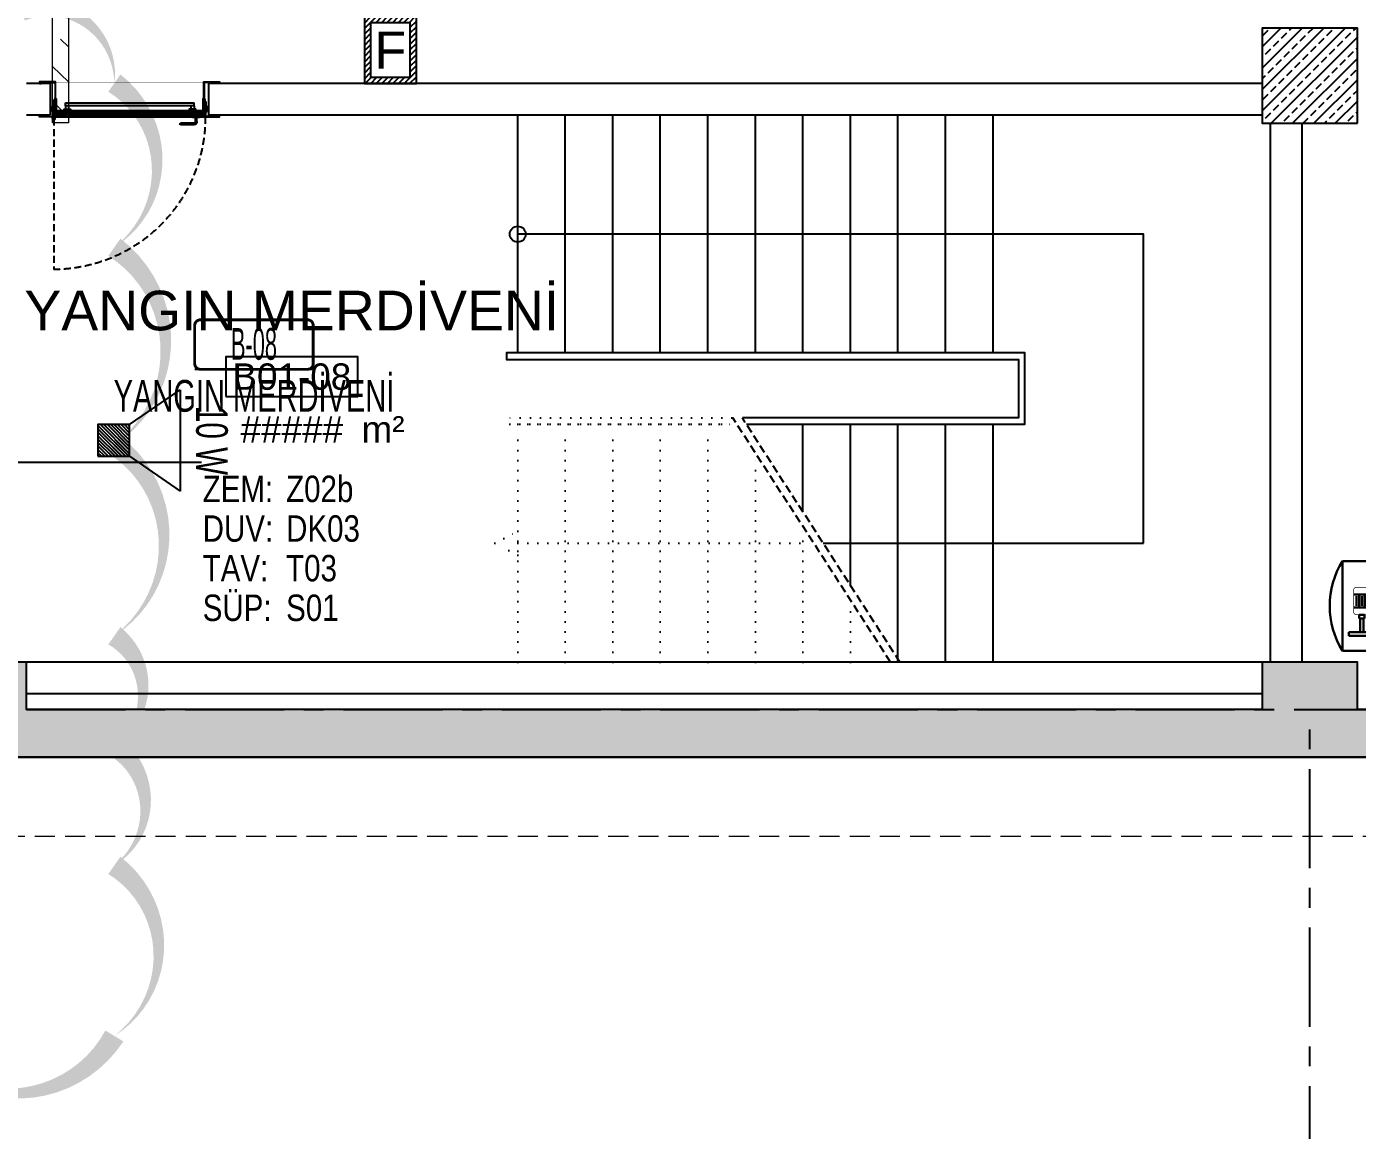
# Model space of a CAD drawing. Header units: millimetres. Extents: x -379292 to 1221486, y 92049 to 447512.
# Drawn here: x -166355 to -157955, y 98165 to 105128 of the extents above; entities that cross this region are included whole.
import ezdxf
from ezdxf.enums import TextEntityAlignment as Align
from ezdxf.lldxf.tags import DXFTag

# ---------------------------------------------------------------- set-up
doc = ezdxf.new("R2010")
doc.units = ezdxf.units.MM
for name, pattern in [('( Hidden )', [0.375, 0.25, -0.125]), ('CENTER', [2, 1.25, -0.25, 0.25, -0.25]), ('DOT', [6.35, 0, -6.35]), ('HIDDEN', [9.525, 6.35, -3.175])]:
    doc.linetypes.add(name, pattern=pattern)
for name, color, linetype, lineweight in [('-M-FIRE EQUIPMENT', 7, 'Continuous', 30), ('06_FORMWORK HIDDEN', 252, 'HIDDEN2', 0), ('08_DEDECTOR', 3, 'Continuous', 9), ('E_CT_AYDINLATMA', 3, 'Continuous', 9)]:
    doc.layers.add(name, color=color, linetype=linetype, lineweight=lineweight)
for name, color, linetype in [('-M-MAHAL-DEBILER', 7, 'Continuous'), ('-M-MAHAL-ETIKET-NOT', 7, 'Continuous'), ('-M-MAHAL-ETIKET-NOTM', 7, 'Continuous'), ('-M-MAHAL-ETK-', 7, 'Continuous'), ('-M-MAHAL-HAVA-DEGISIM', 7, 'Continuous'), ('-M-MAHAL-NO', 7, 'Continuous'), ('-M-MAHAL-NOM', 7, 'Continuous'), ('010-05', 1, 'Continuous'), ('05_AXIS', 211, 'CENTER'), ('05_DOOR', 2, 'Continuous'), ('05_EQUIPMENT', 1, 'Continuous'), ('05_HANDRAIL', 153, 'Continuous'), ('05_HATCH 1', 101, 'Continuous'), ('05_HATCH CONCRETE', 141, 'Continuous'), ('05_HATCH SOLID-1', 252, 'Continuous'), ('05_HATCH SOLID-2', 253, 'Continuous'), ('05_MATERIAL TEXT', 112, 'Continuous'), ('05_ROOM M2', 161, 'Continuous'), ('05_ROOM NAME', 153, 'Continuous'), ('05_ROOM NUMBER', 152, 'Continuous'), ('05_STAIRS', 52, 'Continuous'), ('05_STAIRS ARROW', 2, 'Continuous'), ('05_STEEL HIDDEN', 61, 'HIDDEN'), ('05_WALL', 3, 'Continuous'), ('08_FIRE ALARM BUTTON', 4, 'Continuous'), ('08_LOUD SYSTEM', 4, 'Continuous'), ('E-DIM', 7, 'Continuous')]:
    doc.layers.add(name, color=color, linetype=linetype)
doc.styles.add('-M-ISSO-TEXT-TTF', font='ARIALN.TTF')
doc.styles.add('-M-MHLETK-NOT', font='romans.shx', dxfattribs={"width": 0.7})
doc.styles.add('-M-MHLETK-TEXT', font='ARIALN.TTF', dxfattribs={"width": 0.7})
doc.styles.add('DIM', font='arial.ttf')
doc.styles.get("Standard").update_dxf_attribs({"font": 'segoeuil.ttf'})
doc.styles.add('TR', font='tsimpali.shx', dxfattribs={"width": 0.7})
doc.styles.add('YAZI-2', font='arial.ttf', dxfattribs={"height": 2})
doc.styles.add('YAZI-2.5', font='arial.ttf', dxfattribs={"height": 2.5})
doc.styles.add('YAZI-3', font='arial.ttf', dxfattribs={"height": 3})
tags = doc.linetypes.add('HIDDEN2', pattern=[0.1875, 0.125, -0.0625]).pattern_tags.tags
tags[6:7] = [DXFTag(74, 4), DXFTag(75, 0), DXFTag(340, '0'), DXFTag(46, 0.0), DXFTag(50, 0.0), DXFTag(44, 0.0), DXFTag(45, 0.0)]
tags[4:5] = [DXFTag(74, 4), DXFTag(75, 0), DXFTag(340, '0'), DXFTag(46, 0.0), DXFTag(50, 0.0), DXFTag(44, 0.0), DXFTag(45, 0.0)]
pattern_1 = [(270, (-695728.2336, -3493868.9414), (1.3748153225, -2.38125), [1.5875, -3.175]), (30, (-695728.2336, -3493868.9414), (1.3748153315, 2.3812499948), [1.5875, -3.175]), (330, (-695728.2336, -3493868.9414), (2.749630654, -5.2e-09), [-3.175, 1.5875])]
pattern_2 = [(225, (905000, -3e-07), (67.351921, -67.351921), []), (225, (904932.65, -3e-07), (67.351921, -67.351921), [47.625, -23.8125])]

# ---------------------------------------------------------------- blocks, each defined once
blk = doc.blocks.new('202_Aks')
at = {"layer": '05_AXIS', "ltscale": 500}
for p, q in [((-5000, -177300), (142900, -177300)), ((83100, -182300), (83100, -177300))]:
    blk.add_line(p, q, dxfattribs=at)
blk = doc.blocks.new('başlık')
at = {"layer": '05_MATERIAL TEXT', "style": 'DIM', "width": 0.8}
for s, p in [('ZEM:', (0, 50)), ('DUV:', (0, -100)), ('TAV:', (0, -250)), ('SÜP:', (0, -400))]:
    blk.add_text(s, height=100, dxfattribs=at).set_placement(p, align=Align.MIDDLE_LEFT)
blk = doc.blocks.new('MAHAL')
at = {"layer": '05_ROOM NUMBER'}
blk.add_lwpolyline([(-5.46, -10.75), (4.54, -10.75), (4.54, -7.75), (-5.46, -7.75)], close=True, dxfattribs=at)
at = {"layer": '05_HATCH SOLID-1', "xscale": 0.02, "yscale": 0.02, "zscale": 0.02}
blk.add_blockref('başlık', (-7.21, -18.75), dxfattribs=at)
at = {"layer": '05_MATERIAL TEXT', "style": 'DIM', "width": 0.8}
for tag, p in [('ZEMİN', (-0.89, -17.75)), ('DUVAR', (-0.89, -20.75)), ('TAVAN', (-0.89, -23.75)), ('SÜPÜRGELİK', (-0.89, -26.75))]:
    blk.add_attdef(tag, text='', height=2, dxfattribs=at).set_placement(p, align=Align.MIDDLE_LEFT)
at = {"layer": '05_ROOM M2', "insert": (6.45, -13.24), "char_height": 2, "attachment_point": 5, "style": 'YAZI-2'}
blk.add_mtext_dynamic_manual_height_columns('m²', width=6.9387, gutter_width=625, heights=[0], dxfattribs=at)
at = {"layer": '05_ROOM M2', "style": 'YAZI-2'}
blk.add_attdef('MAHALM2', text='', height=2, dxfattribs=at).set_placement((-0.46, -13.25), align=Align.MIDDLE_CENTER)
at = {"layer": '05_ROOM NAME', "style": 'YAZI-3'}
for tag, p in [('INGMAHALADI', (-0.46, 0.75)), ('TURMAHALADI', (-0.46, -4.25))]:
    blk.add_attdef(tag, text='', height=3, dxfattribs=at).set_placement(p, align=Align.MIDDLE_CENTER)
at = {"layer": '05_ROOM NUMBER', "style": 'YAZI-2'}
blk.add_attdef('MAHALNO', text='', height=2, dxfattribs=at).set_placement((-0.46, -9.25), align=Align.MIDDLE_CENTER)
blk = doc.blocks.new('A$C44F8638E')
at = {"color": 0, "linetype": 'ByBlock'}
for p, q in [((2.18, 99.84), (-14.49, 99.84)), ((-14.49, 99.84), (-14.49, 93.04)), ((2.18, 92.99), (2.18, 99.84)), ((23.01, 85.29), (-35.35, 85.29)), ((-35.35, 85.29), (-35.35, -2.73)), ((23.01, -2.73), (23.01, 85.29)), ((-35.35, -2.73), (23.01, -2.73))]:
    blk.add_line(p, q, dxfattribs=at)
at = {"color": 14, "linetype": 'ByBlock'}
for p, q in [((4.15, 79.46), (9.76, 79.46)), ((-5.88, 61.05), (-5.88, 73.82)), ((2.45, 61.05), (2.45, 73.82)), ((4.15, 75.29), (7.68, 75.29)), ((8.72, 31.21), (8.72, 72.05)), ((14.97, 72.05), (8.72, 72.05)), ((9.76, 72.05), (9.76, 73.21)), ((13.93, 72.05), (13.93, 75.29)), ((14.97, 31.21), (14.97, 72.05)), ((-26.99, 68.76), (-26.99, 34.38)), ((-21.73, 68.76), (-26.99, 68.76)), ((-21.73, 34.38), (-21.73, 68.76)), ((-13.95, 63.49), (-5.88, 63.49)), ((-13.95, 39.4), (-13.95, 63.49)), ((2.45, 63.49), (8.72, 63.49)), ((-13.95, 53.53), (-21.73, 53.53)), ((-13.95, 49.36), (-21.73, 49.36)), ((-5.88, 39.4), (-13.95, 39.4)), ((-5.88, 41.83), (-5.88, 29.07)), ((2.45, 41.83), (2.45, 29.07)), ((8.72, 39.4), (2.45, 39.4)), ((-21.73, 34.38), (-26.99, 34.38)), ((-25.19, 18.29), (-25.19, 34.38)), ((-23.52, 18.29), (-23.52, 34.38)), ((4.15, 27.59), (7.68, 27.59)), ((14.97, 31.21), (8.72, 31.21)), ((9.76, 29.67), (9.76, 31.21)), ((13.93, 30.83), (13.93, 27.59)), ((-25.62, 1.45), (-25.62, 18.29)), ((-23.09, 18.29), (-25.62, 18.29)), ((-23.09, 1.45), (-23.09, 18.29)), ((4.15, 23.42), (9.76, 23.42)), ((-14.3, 10.91), (-23.09, 10.91)), ((-14.3, 8.83), (-23.09, 8.83)), ((-14.3, 11.56), (-14.3, 8.17)), ((-11.89, 11.56), (-14.3, 11.56)), ((-11.89, 8.17), (-11.89, 11.56)), ((-7.16, 15.27), (-7.16, 4.47)), ((-7.16, 11.47), (1.32, 11.47)), ((-6.04, 13.13), (0.16, 13.13)), ((-6.04, 9.78), (0.16, 9.78)), ((1.32, 15.22), (1.32, 4.6)), ((-23.09, 1.45), (-25.62, 1.45)), ((-14.3, 8.17), (-11.89, 8.17)), ((1.32, 8.13), (-7.16, 8.13)), ((-6.04, 6.43), (0.16, 6.43))]:
    blk.add_line(p, q, dxfattribs=at)
at = {"color": 0, "linetype": 'ByBlock'}
for points in [[(-35.35, 85.29, -0.285714), (23.01, 85.29)], [(-35.35, -2.73, 0.285714), (23.01, -2.73)]]:
    blk.add_lwpolyline(points, format="xyb", dxfattribs=at)
at = {"color": 14, "linetype": 'ByBlock'}
for points in [[(-1.72, 81.97, -0.070165), (0.9, 81.6, -0.081929), (2.95, 80.62, -0.106899), (4.43, 79.04, -0.135223), (4.89, 77.38, -0.135223), (4.43, 75.72, -0.106899), (2.95, 74.14, -0.081929), (0.9, 73.16, -0.070165), (-1.72, 72.79, -0.070165), (-4.33, 73.16, -0.081929), (-6.38, 74.14, -0.106899), (-7.86, 75.72, -0.135223), (-8.32, 77.38, -0.135223), (-7.86, 79.04, -0.106899), (-6.38, 80.62, -0.081929), (-4.33, 81.6, -0.070165)], [(-1.64, 80.07, -0.070165), (-0.01, 79.84, -0.081929), (1.26, 79.23, -0.106899), (2.18, 78.25, -0.135223), (2.47, 77.22, -0.135223), (2.18, 76.18, -0.106899), (1.26, 75.2, -0.081929), (-0.01, 74.59, -0.070165), (-1.64, 74.36, -0.070165), (-3.27, 74.59, -0.081929), (-4.54, 75.2, -0.106899), (-5.46, 76.18, -0.135223), (-5.75, 77.22, -0.135223), (-5.46, 78.25, -0.106899), (-4.54, 79.23, -0.081929), (-3.27, 79.84, -0.070165)], [(-1.72, 20.92, 0.070165), (0.9, 21.29, 0.081929), (2.95, 22.26, 0.106899), (4.43, 23.84, 0.135223), (4.89, 25.51, 0.135223), (4.43, 27.17, 0.106899), (2.95, 28.75, 0.081929), (0.9, 29.72, 0.070165), (-1.72, 30.09, 0.070165), (-4.33, 29.72, 0.081929), (-6.38, 28.75, 0.106899), (-7.86, 27.17, 0.135223), (-8.32, 25.51, 0.135223), (-7.86, 23.84, 0.106899), (-6.38, 22.26, 0.081929), (-4.33, 21.29, 0.070165)], [(-1.64, 22.81, 0.070165), (-0.01, 23.04, 0.081929), (1.26, 23.65, 0.106899), (2.18, 24.63, 0.135223), (2.47, 25.67, 0.135223), (2.18, 26.7, 0.106899), (1.26, 27.68, 0.081929), (-0.01, 28.29, 0.070165), (-1.64, 28.52, 0.070165), (-3.27, 28.29, 0.081929), (-4.54, 27.68, 0.106899), (-5.46, 26.7, 0.135223), (-5.75, 25.67, 0.135223), (-5.46, 24.63, 0.106899), (-4.54, 23.65, 0.081929), (-3.27, 23.04, 0.070165)]]:
    blk.add_lwpolyline(points, format="xyb", close=True, dxfattribs=at)
for points in [[(2.45, 70.14, -0.060594), (0.9, 69.48, -0.070165), (-1.72, 69.11, -0.070165), (-4.33, 69.48, -0.060594), (-5.88, 70.14)], [(2.45, 66.84, -0.060594), (0.9, 66.18, -0.070165), (-1.72, 65.81, -0.070165), (-4.33, 66.18, -0.060594), (-5.88, 66.84)], [(2.45, 63.63, -0.060594), (0.9, 62.97, -0.070165), (-1.72, 62.6, -0.070165), (-4.33, 62.97, -0.060594), (-5.88, 63.63)], [(2.45, 61.15, -0.060594), (0.9, 60.5, -0.070165), (-1.72, 60.13, -0.070165), (-4.33, 60.5, -0.060594), (-5.88, 61.15)], [(2.45, 41.73, 0.060594), (0.9, 42.39, 0.070165), (-1.72, 42.76, 0.070165), (-4.33, 42.39, 0.060594), (-5.88, 41.73)], [(2.45, 39.26, 0.060594), (0.9, 39.91, 0.070165), (-1.72, 40.28, 0.070165), (-4.33, 39.91, 0.060594), (-5.88, 39.26)], [(2.45, 36.05, 0.060594), (0.9, 36.71, 0.070165), (-1.72, 37.08, 0.070165), (-4.33, 36.71, 0.060594), (-5.88, 36.05)], [(2.45, 32.75, 0.060594), (0.9, 33.4, 0.070165), (-1.72, 33.77, 0.070165), (-4.33, 33.4, 0.060594), (-5.88, 32.75)]]:
    blk.add_lwpolyline(points, format="xyb", dxfattribs=at)
at = {"color": 14, "linetype": 'ByBlock', "const_width": 0.446}
blk.add_lwpolyline([(4.22, 15.22), (-10.06, 15.22, 0.414214), (-11.85, 13.44), (-11.85, 6.3, 0.414214), (-10.06, 4.51), (4.22, 4.51, 0.414214), (6.01, 6.3), (6.01, 13.44, 0.414214)], format="xyb", close=True, dxfattribs=at)
at = {"color": 0, "linetype": 'ByBlock'}
blk.add_arc((-6.17, 38.38), 55.24, 58.10921, 121.89079, dxfattribs=at)
at = {"color": 14, "linetype": 'ByBlock'}
for centre, radius, start, end in [((9.76, 75.29), 4.17, 0, 90), ((7.68, 73.21), 2.08, 0, 90), ((7.68, 29.67), 2.08, 270, 0), ((9.76, 27.59), 4.17, 270, 0)]:
    blk.add_arc(centre, radius, start, end, dxfattribs=at)
blk = doc.blocks.new('VIDA')
at = {"layer": '05_EQUIPMENT'}
h = blk.add_hatch(dxfattribs=at)
h.set_pattern_fill('LINE', color=256, scale=0.1, angle=150, style=0)
h.set_pattern_definition([(330, (-3585.31887, 6072.20274), (0.03125, 0.05412658774), [])])
h.paths.add_polyline_path([(-0.09, -0.26), (-0.09, -1.74), (0.09, -1.74), (0.09, -0.26)])
h.paths.add_polyline_path([(-0.09, -0.26), (0.09, -0.26), (0, 0)])
for p, q in [((-0.09, -0.26), (0, 0)), ((0.09, -0.26), (0, 0)), ((-0.01, -2.02), (-0.18, -2.02)), ((0.09, -1.74), (-0.09, -1.74)), ((0.09, -1.95), (-0.09, -1.95)), ((0.01, -1.98), (-0.01, -1.98)), ((-0.01, -2.02), (-0.01, -1.98)), ((0.01, -2.02), (0.01, -1.98)), ((0.18, -2.02), (0.01, -2.02))]:
    blk.add_line(p, q, dxfattribs=at)
for points in [[(-0.18, -2.02), (-0.09, -1.95), (-0.09, -0.26)], [(0.18, -2.02), (0.09, -1.95), (0.09, -0.26)]]:
    blk.add_lwpolyline(points, dxfattribs=at)
blk = doc.blocks.new('*U94')
at = {"color": 8, "ltscale": 7}
for p, q in [((905.1, 60), (821.8, 60)), ((905.1, 50), (821.8, 50))]:
    blk.add_line(p, q, dxfattribs=at)
blk.add_arc((821.8, 55), 5, 90, 270, dxfattribs=at)
at = {"color": 8}
blk.add_wipeout([(0, 5), (0, -206), (1000, -206), (1000, 5)], dxfattribs=at)
at = {"layer": '010-05', "ltscale": 7}
h = blk.add_hatch(dxfattribs=at)
h.set_pattern_fill('ANSI37', color=8, scale=0.1, angle=540, style=0)
h.set_pattern_definition([(225, (19752.8965, 13790.6787), (0.224506403, -0.224506403), []), (315, (19752.8965, 13790.6787), (0.224506403, 0.224506403), [])])
edge = h.paths.add_edge_path(flags=16)
edge.add_line((28.5, -35.1), (28.5, -43.7))
edge.add_line((28.5, -43.7), (21.5, -43.7))
edge.add_line((21.5, -43.7), (21.5, -37.4))
edge.add_arc((25.9, -39), 4.69, 56.54278, 159.2569, ccw=False)
edge = h.paths.add_edge_path()
edge.add_line((29.5, -33.5), (29.5, -44.7))
edge.add_line((29.5, -44.7), (20.5, -44.7))
edge.add_line((20.5, -44.7), (20.5, -30.9))
edge.add_line((20.5, -30.9), (34.2, -30.9))
edge.add_line((34.2, -30.9), (32.2, -31.4))
edge.add_arc((32.2, -34.2), 2.82, 91.10929, 165.59862)
edge = h.paths.add_edge_path(flags=16)
edge.add_arc((32.2, -34.2), 3.82, 143.46678, 165.59862, ccw=False)
edge.add_line((29.1, -31.9), (21.5, -31.9))
edge.add_line((21.5, -31.9), (21.5, -34.5))
edge.add_arc((25.7, -41.7), 8.25, 70.11032, 120.2945, ccw=False)
edge.add_line((28.5, -33.9), (28.5, -33.5))
edge.add_line((28.5, -33.5), (28.5, -33.2))
h = blk.add_hatch(dxfattribs=at)
h.set_pattern_fill('ANSI37', color=8, scale=0.1, angle=540, style=0)
h.set_pattern_definition([(315, (-21740.32198, 13790.6787), (-0.224506403, -0.224506403), []), (225, (-21740.32198, 13790.6787), (-0.224506403, 0.224506403), [])])
edge = h.paths.add_edge_path(flags=16)
edge.add_line((971.5, -35.1), (971.5, -43.7))
edge.add_line((971.5, -43.7), (978.5, -43.7))
edge.add_line((978.5, -43.7), (978.5, -37.4))
edge.add_arc((974.1, -39), 4.69, 20.7431, 123.45722)
edge = h.paths.add_edge_path()
edge.add_line((970.5, -33.5), (970.5, -44.7))
edge.add_line((970.5, -44.7), (979.5, -44.7))
edge.add_line((979.5, -44.7), (979.5, -30.9))
edge.add_line((979.5, -30.9), (965.8, -30.9))
edge.add_line((965.8, -30.9), (967.8, -31.4))
edge.add_arc((967.8, -34.2), 2.82, 14.40138, 88.89071, ccw=False)
edge = h.paths.add_edge_path(flags=16)
edge.add_arc((967.8, -34.2), 3.82, 14.40138, 36.53322)
edge.add_line((970.9, -31.9), (978.5, -31.9))
edge.add_line((978.5, -31.9), (978.5, -34.5))
edge.add_arc((974.3, -41.7), 8.25, 59.7055, 109.88968)
edge.add_line((971.5, -33.9), (971.5, -33.5))
edge.add_line((971.5, -33.5), (971.5, -33.2))
at = {"layer": '05_HATCH 1'}
h = blk.add_hatch(dxfattribs=at)
h.set_pattern_fill('HONEY', color=8, scale=0.5, angle=270, style=0)
h.set_pattern_definition(pattern_1)
h.paths.add_polyline_path([(40.5, -3.1), (43.7, -8.7), (956.3, -8.7), (959.5, -3.1)])
h = blk.add_hatch(dxfattribs=at)
h.set_pattern_fill('HONEY', color=8, scale=0.5, angle=270, style=0)
h.set_pattern_definition(pattern_1)
h.paths.add_polyline_path([(40.5, -15.3), (43.7, -9.7), (956.3, -9.7), (959.5, -15.3)])
at = {"color": 8, "linetype": 'HIDDEN', "ltscale": 7}
blk.add_line((21, 20.6), (21, 973.1), dxfattribs=at)
at = {"color": 8, "ltscale": 7}
for p, q in [((22, 10), (947.9, 10)), ((22, 10), (978, 10)), ((22, 8.8), (22, 10)), ((27.3, 2.4), (27.3, 1.4)), ((27.3, 2.4), (37.2, 2.4)), ((27.3, 1.4), (36.7, 1.4)), ((37.5, 4.8), (36.3, 4.8)), ((36.7, 1.4), (42.8, -9.2)), ((962.8, 2.4), (37.2, 2.4)), ((37.2, 2.4), (43.7, -8.7)), ((37.5, 8.8), (962.5, 8.8)), ((941.8, 15), (896.8, 15)), ((896.8, 15), (896.8, 10)), ((915.1, 40), (915.1, 15)), ((925.1, 40), (925.1, 15)), ((941.8, 15), (941.8, 10)), ((962.8, 2.4), (956.3, -8.7)), ((963.3, 1.4), (957.2, -9.2)), ((962.5, 4.8), (963.7, 4.8)), ((972.7, 2.4), (962.8, 2.4)), ((972.7, 1.4), (963.3, 1.4)), ((972.7, 2.4), (972.7, 1.4)), ((978, 8.8), (978, 10)), ((978, 8.8), (978, 10)), ((962.5, -27.2), (22, -27.2)), ((22, -27.2), (962.5, -27.2)), ((22, -28.4), (22, -27.2)), ((962.5, -28.4), (22, -28.4)), ((978, -28.4), (22, -28.4)), ((42.8, -9.2), (27.3, -9.2)), ((27.3, -19.9), (36.6, -19.9)), ((27.3, -19.9), (27.3, -20.9)), ((27.3, -20.9), (37.2, -20.9)), ((33.2, -28.4), (962.5, -28.4)), ((37.5, -23.2), (36.3, -23.2)), ((36.6, -19.9), (42.8, -9.2)), ((37.2, -20.9), (43.7, -9.7)), ((962.8, -20.9), (37.2, -20.9)), ((956.3, -8.7), (43.7, -8.7)), ((956.3, -9.7), (43.7, -9.7)), ((96, -58.4), (96, -38.4)), ((908.6, -58.4), (96, -58.4)), ((96, -58.4), (96, -78.4)), ((96, -78.4), (908.6, -78.4)), ((116, -38.4), (116, -58.4)), ((888.6, -38.4), (888.6, -58.4)), ((908.6, -58.4), (908.6, -38.4)), ((908.6, -58.4), (908.6, -78.4)), ((962.8, -20.9), (956.3, -9.7)), ((963.4, -19.9), (957.2, -9.2)), ((957.2, -9.2), (972.7, -9.2)), ((962.5, -23.2), (963.7, -23.2)), ((972.7, -20.9), (962.8, -20.9)), ((972.7, -19.9), (963.4, -19.9)), ((972.7, -19.9), (972.7, -20.9)), ((978, -28.4), (978, -27.2)), ((978, -28.4), (978, -27.2))]:
    blk.add_line(p, q, dxfattribs=at)
at = {"color": 8, "ltscale": 7, "flags": 128}
for points in [[(35.5, -101.4, -1), (34, -101.4), (34, -84.7), (32, -84.7), (32, -101.4, 1), (37.5, -101.4), (37.5, -34.9, 1), (30, -34.9), (30, -44.7), (20, -44.7), (20, 10), (-68, 10), (-68, 0), (-58, 0), (-58, 2), (-66, 2), (-66, 8), (18, 8), (18, -46.7), (32, -46.7), (32, -34.9, -1), (35.5, -34.9)], [(964.5, -101.4, 1), (966, -101.4), (966, -84.7), (968, -84.7), (968, -101.4, -1), (962.5, -101.4), (962.5, -34.9, -1), (970, -34.9), (970, -44.7), (980, -44.7), (980, 10), (1068, 10), (1068, 0), (1058, 0), (1058, 2), (1066, 2), (1066, 8), (982, 8), (982, -46.7), (968, -46.7), (968, -34.9, 1), (964.5, -34.9)]]:
    blk.add_lwpolyline(points, format="xyb", close=True, dxfattribs=at)
at = {"color": 8, "ltscale": 7}
for points in [[(37.5, 4.8), (37.5, 8.8), (22, 8.8), (22, -27.2), (37.5, -27.2), (37.5, -23.2)], [(36.3, 4.8), (36.3, 7.6), (23.2, 7.6), (23.2, -26), (36.3, -26), (36.3, -23.2)], [(962.5, 4.8), (962.5, 8.8), (978, 8.8), (978, -27.2), (962.5, -27.2), (962.5, -23.2)], [(963.7, 4.8), (963.7, 7.6), (976.8, 7.6), (976.8, -26), (963.7, -26), (963.7, -23.2)], [(86, -28.4), (86, -38.4), (127.7, -38.4), (127.7, -28.4)], [(918.6, -28.4), (918.6, -38.4), (877, -38.4), (877, -28.4)]]:
    blk.add_lwpolyline(points, dxfattribs=at)
for points in [[(32, -54.7), (32, -210), (-68, -210), (-68, -200), (-58, -200), (-58, -202), (-66, -202), (-66, -208), (30, -208), (30, -54.7)], [(29, -56.7), (20, -56.7), (20, -82.9), (30, -92.9), (30, -106.2), (28, -106.2), (28, -93.7), (18, -83.7), (18, -54.7), (29, -54.7)], [(40.5, -3.1), (43.7, -8.7), (956.3, -8.7), (959.5, -3.1)], [(40.5, -15.3), (43.7, -9.7), (956.3, -9.7), (959.5, -15.3)], [(968, -54.7), (968, -210), (1068, -210), (1068, -200), (1058, -200), (1058, -202), (1066, -202), (1066, -208), (970, -208), (970, -54.7)], [(971, -56.7), (980, -56.7), (980, -82.9), (970, -92.9), (970, -106.2), (972, -106.2), (972, -93.7), (982, -83.7), (982, -54.7), (971, -54.7)]]:
    blk.add_lwpolyline(points, close=True, dxfattribs=at)
for radius in [10.1, 6.72]:
    blk.add_circle((21, 20.6), radius, dxfattribs=at)
at = {"color": 8, "linetype": 'HIDDEN', "ltscale": 7}
blk.add_arc((17.8, 13), 960.2, 359.78747, 89.80985, dxfattribs=at)
at = {"color": 8, "ltscale": 7}
for radius in [20, 10]:
    blk.add_arc((905.1, 40), radius, 0, 90, dxfattribs=at)
at = {"layer": '010-05', "color": 8, "ltscale": 7}
for points in [[(29.5, -33.5, -0.336971), (32.2, -31.4), (34.2, -30.9), (29.5, -30.9), (20.5, -30.9), (20.5, -44.7), (29.5, -44.7)], [(28.5, -33.9, 0.222538), (21.5, -34.5), (21.5, -31.9), (29.1, -31.9, 0.09687), (28.5, -33.2), (28.5, -33.5)], [(28.5, -43.7), (21.5, -43.7), (21.5, -37.3, -0.473637), (28.5, -35.1)], [(970.5, -33.5, 0.336971), (967.8, -31.4), (965.8, -30.9), (970.5, -30.9), (979.5, -30.9), (979.5, -44.7), (970.5, -44.7)], [(971.5, -33.9, -0.222538), (978.5, -34.5), (978.5, -31.9), (970.9, -31.9, -0.09687), (971.5, -33.2), (971.5, -33.5)], [(971.5, -43.7), (978.5, -43.7), (978.5, -37.3, 0.473637), (971.5, -35.1)]]:
    blk.add_lwpolyline(points, format="xyb", close=True, dxfattribs=at)
at = {"layer": '05_STEEL HIDDEN', "color": 8, "ltscale": 7}
for points in [[(17, -47.8), (17, -22.6), (11, -22.6), (11, -48.9), (23, -77.2), (23, -99.5), (29, -99.5), (29, -76)], [(983, -47.8), (983, -22.6), (989, -22.6), (989, -48.9), (977, -77.2), (977, -99.5), (971, -99.5), (971, -76)]]:
    blk.add_lwpolyline(points, close=True, dxfattribs=at)
at = {"layer": '05_STEEL HIDDEN', "color": 8, "ltscale": 7, "flags": 128}
for points in [[(17, -22.6), (18, -22.6), (18, -47.8), (30, -76), (30, -99.5), (29, -99.5)], [(983, -22.6), (982, -22.6), (982, -47.8), (970, -76), (970, -99.5), (971, -99.5)]]:
    blk.add_lwpolyline(points, dxfattribs=at)
at = {"layer": '05_WALL', "color": 8, "ltscale": 20}
for points in [[(0, 0), (0, -200)], [(1000, 0), (1000, -200)]]:
    blk.add_lwpolyline(points, dxfattribs=at)
at = {"color": 8, "ltscale": 7, "yscale": 10, "zscale": 10, "rotation": 180}
for p, xscale in [((25, -64.9), -10), ((975, -64.9), 10)]:
    blk.add_blockref('VIDA', p, dxfattribs=dict(at, xscale=xscale))
blk = doc.blocks.new('OtoParkBodrumKatMimari')
at = {"layer": '05_HATCH CONCRETE'}
h = blk.add_hatch(dxfattribs=at)
h.set_pattern_fill('ANSI33', color=8, scale=15, angle=180, style=0)
h.set_pattern_definition(pattern_2)
h.paths.add_polyline_path([(88400, 3700), (88400, 4300), (87800, 4300), (87800, 3700)])
at = {"color": 5}
blk.add_lwpolyline([(88400, 3700), (88400, 4300), (87800, 4300), (87800, 3700)], close=True, dxfattribs=at)
at = {"layer": '05_HANDRAIL'}
blk.add_lwpolyline([(84543.7, 1800), (86300, 1800), (86300, 2250), (83030, 2250), (83030, 2210), (86260, 2210), (86260, 1840), (84517.8, 1840)], dxfattribs=at)
at = {"layer": '05_HANDRAIL', "linetype": 'DOT', "ltscale": 10}
blk.add_lwpolyline([(84451.9, 1840), (83050, 1840), (83050, 1800), (84484.2, 1800)], dxfattribs=at)
at = {"layer": '05_STAIRS', "flags": 128}
for points in [[(83100, 2250), (83100, 3750)], [(83400, 2250), (83400, 3750)], [(83700, 2250), (83700, 3750)], [(84000, 2250), (84000, 3750)], [(84300, 2250), (84300, 3750)], [(84600, 2250), (84600, 3750)], [(84900, 2250), (84900, 3750)], [(85200, 2250), (85200, 3750)], [(85500, 2250), (85500, 3750)], [(85800, 2250), (85800, 3750)], [(86100, 2250), (86100, 3750)], [(84543.7, 1800), (86300, 1800), (86300, 2250), (83100, 2250)], [(84900, 1248.6), (84900, 1800)], [(85200, 784.3), (85200, 1800)], [(85500, 300), (85500, 1800)], [(85800, 300), (85800, 1800)], [(86100, 300), (86100, 1800)]]:
    blk.add_lwpolyline(points, dxfattribs=at)
at = {"layer": '05_STAIRS'}
for points in [[(87050, 1050), (87050, 3000), (83100, 3000)], [(85028.3, 1050), (87050, 1050)]]:
    blk.add_lwpolyline(points, dxfattribs=at)
at = {"layer": '05_STAIRS', "linetype": 'DOT', "ltscale": 10, "flags": 128}
for points in [[(83100, 300), (83100, 1800)], [(83100, 1800), (84484.2, 1800)], [(83400, 300), (83400, 1800)], [(83700, 300), (83700, 1800)], [(84000, 300), (84000, 1800)], [(84300, 300), (84300, 1800)], [(84600, 1712.9), (84600, 1800)], [(84600, 300), (84600, 1620.7)], [(84900, 300), (84900, 1156.4)], [(83100, 1050), (84968.8, 1050)], [(85200, 300), (85200, 692.2)]]:
    blk.add_lwpolyline(points, dxfattribs=at)
at = {"layer": '05_STAIRS', "linetype": '( Hidden )', "ltscale": 200}
for points in [[(85453.4, 300), (84458.3, 1840)], [(85512.9, 300), (84517.8, 1840)]]:
    blk.add_lwpolyline(points, dxfattribs=at)
at = {"layer": '05_STAIRS', "linetype": 'DOT', "ltscale": 10}
blk.add_lwpolyline([(83100, 975), (82955, 1050), (83100, 1125)], dxfattribs=at)
at = {"layer": '05_STAIRS ARROW', "ltscale": 2}
blk.add_circle((83100, 3000), 50, dxfattribs=at)
blk.add_circle((83100, 3000), 50, dxfattribs=at)
at = {"layer": '05_WALL', "color": 8, "flags": 128}
for points in [[(87800, 3950), (80000, 3950)], [(87800, 3750), (80000, 3750)], [(87800, 300), (80000, 300)], [(87800, 100), (80000, 100)]]:
    blk.add_lwpolyline(points, dxfattribs=at)
at = {"layer": '05_WALL', "color": 8}
for points in [[(87850, 3700), (87850, 300)], [(88050, 3700), (88050, 300)]]:
    blk.add_lwpolyline(points, dxfattribs=at)
at = {"layer": '06_FORMWORK HIDDEN', "linetype": 'HIDDEN', "ltscale": 20}
blk.add_line((90465.8, -800), (70114.5, -800), dxfattribs=at)
at = {"layer": '-M-FIRE EQUIPMENT', "ltscale": 0.5, "xscale": -9.720000000670547, "yscale": 9.720000000670547, "zscale": 9.72, "rotation": 270}
blk.add_blockref('A$C44F8638E', (88332.6, 714), dxfattribs=at)
at = {"layer": '05_AXIS'}
blk.add_blockref('202_Aks', (5000, 177300), dxfattribs=at)
at = {"layer": '05_ROOM NUMBER'}
ref = blk.add_blockref('MAHAL', (81712.3, 2871.9), dxfattribs=dict(at, xscale=83.33333333333333, yscale=83.33333333333333, zscale=83.33333333333333))
ref.add_attrib('TURMAHALADI', 'YANGIN MERDİVENİ', dxfattribs={"layer": '05_ROOM NAME', "height": 250, "style": 'YAZI-3'}).set_placement((81674.1, 2517.8), align=Align.MIDDLE_CENTER)
ref.add_attrib('MAHALNO', 'B01-08', dxfattribs={"height": 166.67, "style": 'YAZI-2'}).set_placement((81674.1, 2101.1), align=Align.MIDDLE_CENTER)
ref.add_attrib('MAHALM2', '#####', dxfattribs={"layer": '05_ROOM M2', "height": 166.67, "style": 'YAZI-2'}).set_placement((81674.1, 1767.8), align=Align.MIDDLE_CENTER)
ref.add_attrib('ZEMİN', 'Z02b', dxfattribs={"layer": '05_MATERIAL TEXT', "height": 166.67, "style": 'DIM', "width": 0.8}).set_placement((81638, 1392.8), align=Align.MIDDLE_LEFT)
ref.add_attrib('DUVAR', 'DK03', dxfattribs={"layer": '05_MATERIAL TEXT', "height": 166.67, "style": 'DIM', "width": 0.8}).set_placement((81638, 1142.8), align=Align.MIDDLE_LEFT)
ref.add_attrib('TAVAN', 'T03', dxfattribs={"layer": '05_MATERIAL TEXT', "height": 166.67, "style": 'DIM', "width": 0.8}).set_placement((81638, 892.8), align=Align.MIDDLE_LEFT)
ref.add_attrib('SÜPÜRGELİK', 'S01', dxfattribs={"layer": '05_MATERIAL TEXT', "height": 166.67, "style": 'DIM', "width": 0.8}).set_placement((81638, 642.8), align=Align.MIDDLE_LEFT)
at = {"layer": '05_DOOR', "xscale": -1, "rotation": 180}
blk.add_blockref('*U94', (80150, 3750), dxfattribs=at)
at = {"layer": '05_HATCH CONCRETE'}
h = blk.add_hatch(dxfattribs=at)
h.set_pattern_fill('ANSI33', color=8, scale=15, angle=180, style=0)
h.set_pattern_definition(pattern_2)
h.paths.add_polyline_path([(142600, 59700), (142799.9, 59700), (139870.2, 56380.9), (139645.3, 56579.4), (139248.3, 56129.6), (139473.2, 55931.1), (135668.1, 51620.2), (135443.2, 51818.7), (134847.6, 51144), (135072.5, 50945.4), (131505.7, 46904.4), (131280.8, 47103), (130883.7, 46653.1), (131108.6, 46454.6), (127899.1, 42818.4), (127674.2, 43017), (127277.1, 42567.1), (127502.1, 42368.6), (124481.2, 38946.1), (124256.2, 39144.7), (123859.2, 38694.8), (124084.1, 38496.3), (120848.1, 34830.2), (120623.2, 35028.7), (120027.6, 34353.9), (120252.6, 34155.4), (117433.5, 30961.6), (117208.6, 31160.1), (116811.5, 30710.3), (117036.4, 30511.8), (113992.4, 27063), (113767.5, 27261.6), (113370.4, 26811.7), (113595.3, 26613.2), (110385.8, 22977), (110160.9, 23175.6), (109763.9, 22725.7), (109988.8, 22527.2), (106785.9, 18898.6), (106561, 19097.1), (105965.4, 18422.3), (106190.3, 18223.8), (103361.3, 15018.7), (103136.4, 15217.3), (102739.4, 14767.4), (102964.3, 14568.9), (99776.9, 10957.9), (99552, 11156.4), (99155, 10706.6), (99379.9, 10508), (96302.7, 7021.8), (96077.8, 7220.4), (95614.6, 6695.6), (95839.5, 6497), (93887.3, 4285.3), (93662.4, 4483.9), (93265.4, 4034), (93490.3, 3835.5), (90240.2, 153.3), (90240.2, 300), (89640.2, 300), (89640.2, 0), (88400, 0), (88400, 300), (87800, 300), (87800, 0), (80000, 0), (80000, 300), (79400, 300), (79400, 0), (71600, 0), (71600, 300), (71000, 300), (71000, -300), (90240.2, -300), (143200, 59700), (143200, 67400), (142600, 67400), (142600, 66800), (142900, 66800), (142900, 64150), (142600, 64150), (142600, 63550), (142900, 63550), (142900, 60300), (142600, 60300)])
at = {"color": 5}
for points in [[(99379.9, 10508), (96302.7, 7021.8), (96077.8, 7220.4), (95614.6, 6695.6), (95839.5, 6497), (93887.3, 4285.3), (93662.4, 4483.9), (93265.4, 4034), (93490.3, 3835.5), (90240.2, 153.3), (90240.2, 300), (89640.2, 300), (89640.2, 0), (88400, 0), (88400, 300), (87800, 300), (87800, 0), (80000, 0), (80000, 300), (79400, 300), (79400, 0), (71600, 0)], [(71000, -300), (90240.2, -300), (143200, 59700)]]:
    blk.add_lwpolyline(points, dxfattribs=at)
at = {"layer": '05_HATCH SOLID-2', "color": 251, "ltscale": 25}
blk.add_lwpolyline([(150500, -8770), (150500, 187430), (4700, 187430), (4700, 177600), (135600, 177600), (135600, 144600), (143200, 144600), (143200, 59700), (90240.2, -300), (70300, -300), (63119.3, 5880.5)], dxfattribs=at)
blk = doc.blocks.new('*U641')
h = blk.add_hatch()
h.set_pattern_fill('ANSI33', color=0, scale=50, angle=1, style=0)
h.paths.add_polyline_path([(-1902.1, 100), (2048.7, 100), (2048.7, 0), (-1902.1, 0)])
at = {"color": 0}
blk.add_lwpolyline([(-1902.1, 100), (2048.7, 100), (2048.7, 0), (-1902.1, 0)], close=True, dxfattribs=at)
at = {"ltscale": 25, "flags": 1}
for tag, p in [('YUKSEKLIK', (-228.6, -148.7)), ('KALINLIK', (-228.6, -213.3))]:
    blk.add_attdef(tag, p, '', height=50, dxfattribs=at)
blk = doc.blocks.new('YIB ORT')
at = {"layer": '08_FIRE ALARM BUTTON'}
h = blk.add_hatch(dxfattribs=at)
h.set_pattern_fill('ANSI31', color=1, scale=3.125)
h.paths.add_polyline_path([(65.625, 168.75), (-65.625, 168.75), (-65.625, 84.375), (-50, 84.375), (-50, 153.125), (50, 153.125), (50, 15.625), (-50, 15.625), (-50, 84.375), (-65.625, 84.375), (-65.625, 0), (65.625, 0)])
for points in [[(-65.625, 168.75), (-65.625, 0), (65.625, 0), (65.625, 168.75)], [(-50, 153.125), (-50, 15.625), (50, 15.625), (50, 153.125)]]:
    blk.add_lwpolyline(points, close=True, dxfattribs=at)
at = {"layer": '08_FIRE ALARM BUTTON', "color": 3, "style": 'YAZI-2.5'}
blk.add_text('F', height=93.75, dxfattribs=at).set_placement((0, 84.375), align=Align.MIDDLE_CENTER)
blk = doc.blocks.new('15 W HORN 100_HARİCİ TİP')
at = {"layer": '08_LOUD SYSTEM'}
h = blk.add_hatch(dxfattribs=at)
h.set_pattern_fill('ANSI31', color=2, scale=4.8)
h.set_pattern_definition([(45, (-341645.439, -380325.335), (-10.77630735, 10.77630735), [])])
h.paths.add_polyline_path([(-100, 0), (100, 0), (100, 200), (-100, 200)])
at = {"layer": '08_LOUD SYSTEM', "ltscale": 2}
for p, q in [((-320, 520), (320, 520)), ((-100, 200), (-320, 520)), ((100, 200), (320, 520))]:
    blk.add_line(p, q, dxfattribs=at)
at = {"layer": '08_LOUD SYSTEM'}
blk.add_lwpolyline([(100, 0), (100, 200), (-100, 200), (-100, 0)], close=True, dxfattribs=at)
at = {"layer": '08_LOUD SYSTEM', "color": 2, "ltscale": 2, "style": 'TR', "width": 0.7}
blk.add_text('10 W', height=200, dxfattribs=at).set_placement((0, 620), align=Align.CENTER)
blk = doc.blocks.new('M-MHLETK-YNG')
at = {"layer": '-M-MAHAL-ETK-', "color": 0}
for p, q in [((-2.078, 0), (2.078, 0)), ((-1.161, 0), (-1.161, 0))]:
    blk.add_line(p, q, dxfattribs=at)
at = {"layer": '-M-MAHAL-ETK-', "color": 0, "const_width": 0.1}
blk.add_lwpolyline([(-1.878, 1.735), (1.878, 1.735, -0.414214), (2.078, 1.535), (2.078, 0.2, -0.414214), (1.878, 0), (-1.878, 0, -0.414214), (-2.078, 0.2), (-2.078, 1.535, -0.414214)], format="xyb", close=True, dxfattribs=at)
at = {"layer": '-M-MAHAL-DEBILER', "color": 4, "style": '-M-MHLETK-NOT', "width": 0.5, "flags": 8}
blk.add_attdef('DEBIS', text='', height=0.4, dxfattribs=at).set_placement((-2.173, 2.145), align=Align.MIDDLE_CENTER)
at = {"layer": '-M-MAHAL-DEBILER', "color": 191, "style": '-M-MHLETK-NOT', "width": 0.5, "flags": 8}
blk.add_attdef('DEBIR', text='', height=0.4, dxfattribs=at).set_placement((-1.613, 2.145), align=Align.MIDDLE_CENTER)
at = {"layer": '-M-MAHAL-DEBILER', "color": 31, "style": '-M-MHLETK-NOT', "width": 0.5, "flags": 8}
blk.add_attdef('DEBIF', text='', height=0.4, dxfattribs=at).set_placement((1.585, 2.145), align=Align.MIDDLE_CENTER)
at = {"layer": '-M-MAHAL-DEBILER', "color": 1, "style": '-M-MHLETK-NOT', "width": 0.5, "flags": 8}
blk.add_attdef('DEBIE', text='', height=0.4, dxfattribs=at).set_placement((2.32, 2.145), align=Align.MIDDLE_CENTER)
at = {"layer": '-M-MAHAL-ETIKET-NOT', "color": 3, "style": '-M-MHLETK-NOT', "width": 0.5, "flags": 9}
for tag, p, height in [('KLKTR', (-2.617, 1.425), 0.04), ('HL', (-2.616, 1.493), 0.0286), ('HLA', (-2.521, 1.493), 0.0286), ('AHU', (-2.225, 1.439), 0.0286), ('SHG', (-2.225, 1.493), 0.0286), ('LHG', (-2.132, 1.493), 0.0286), ('HG', (-2.039, 1.493), 0.0286), ('HGA', (-1.962, 1.493), 0.0286), ('EF', (-1.962, 1.439), 0.0286), ('RDY-BOY1', (-2.614, 1.37), 0.0286), ('RDY-BOY2', (-2.614, 1.32), 0.0286), ('RDY-BOY3', (-2.614, 1.27), 0.0286), ('RDY-BOY4', (-2.614, 1.22), 0.0286), ('KON-BOY1', (-2.614, 1.14), 0.0286), ('KON-BOY2', (-2.614, 1.09), 0.0286), ('KON-BOY3', (-2.614, 1.04), 0.0286), ('FCU-TIP1', (-2.614, 0.96), 0.0286), ('FCU-TIP2', (-2.614, 0.91), 0.0286), ('FCU-ADET1', (-2.524, 0.96), 0.0286), ('FCU-ADET2', (-2.524, 0.91), 0.0286), ('RDY-TIP1', (-2.5, 1.37), 0.0286), ('RDY-TIP2', (-2.5, 1.32), 0.0286), ('RDY-TIP3', (-2.5, 1.27), 0.0286), ('RDY-TIP4', (-2.5, 1.22), 0.0286), ('KON-TIP1', (-2.5, 1.14), 0.0286), ('KON-TIP2', (-2.5, 1.09), 0.0286), ('KON-TIP3', (-2.5, 1.04), 0.0286), ('FCU-KAP1', (-2.398, 0.96), 0.0286), ('FCU-KAP2', (-2.398, 0.91), 0.0286), ('RDY-ADET1', (-2.389, 1.37), 0.0286), ('RDY-ADET2', (-2.389, 1.32), 0.0286), ('RDY-ADET3', (-2.389, 1.27), 0.0286), ('RDY-ADET4', (-2.389, 1.22), 0.0286), ('KON-ADET1', (-2.389, 1.14), 0.0286), ('KON-ADET2', (-2.389, 1.09), 0.0286), ('KON-ADET3', (-2.389, 1.04), 0.0286), ('FCU-DUY1', (-2.272, 0.96), 0.0286), ('FCU-DUY2', (-2.272, 0.91), 0.0286), ('RDY-ISI1', (-2.265, 1.37), 0.0286), ('RDY-ISI2', (-2.265, 1.32), 0.0286), ('RDY-ISI3', (-2.265, 1.27), 0.0286), ('RDY-ISI4', (-2.265, 1.22), 0.0286), ('KON-ISI1', (-2.265, 1.14), 0.0286), ('KON-ISI2', (-2.265, 1.09), 0.0286), ('KON-ISI3', (-2.265, 1.04), 0.0286), ('FCU-SOG1', (-2.154, 0.96), 0.0286), ('FCU-SOG2', (-2.154, 0.91), 0.0286), ('RDY-BNP1', (-2.102, 1.37), 0.0286), ('RDY-BNP2', (-2.102, 1.32), 0.0286), ('RDY-BNP3', (-2.102, 1.27), 0.0286), ('RDY-BNP4', (-2.102, 1.22), 0.0286), ('KON-BNP1', (-2.102, 1.14), 0.0286), ('KON-BNP2', (-2.102, 1.09), 0.0286), ('KON-BNP3', (-2.102, 1.04), 0.0286), ('FCU-ISI1', (-2.044, 0.96), 0.0286), ('FCU-ISI2', (-2.044, 0.91), 0.0286), ('RDY-BNK1', (-1.964, 1.37), 0.0286), ('RDY-BNK2', (-1.964, 1.32), 0.0286), ('RDY-BNK3', (-1.964, 1.27), 0.0286), ('RDY-BNK4', (-1.964, 1.22), 0.0286), ('KON-BNK1', (-1.964, 1.14), 0.0286), ('KON-BNK2', (-1.964, 1.09), 0.0286), ('KON-BNK3', (-1.964, 1.04), 0.0286), ('FCU-DEBI1', (-1.95, 0.96), 0.0286), ('FCU-DEBI2', (-1.95, 0.91), 0.0286), ('FCU-BNP1', (-1.831, 0.96), 0.0286), ('FCU-BNP2', (-1.831, 0.91), 0.0286), ('FCU-BNK1', (-1.614, 0.96), 0.0286), ('FCU-BNK2', (-1.614, 0.91), 0.0286), ('VRV-TIP1', (-2.614, 0.759), 0.0286), ('VRV-TIP2', (-2.614, 0.709), 0.0286), ('FCU-TIP3', (-2.614, 0.86), 0.0286), ('VRV-ADET1', (-2.524, 0.759), 0.0286), ('VRV-ADET2', (-2.524, 0.709), 0.0286), ('FCU-ADET3', (-2.524, 0.86), 0.0286), ('VRV-KAP1', (-2.398, 0.759), 0.0286), ('VRV-KAP2', (-2.398, 0.709), 0.0286), ('FCU-KAP3', (-2.398, 0.86), 0.0286), ('VRV-DUY1', (-2.272, 0.759), 0.0286), ('VRV-DUY2', (-2.272, 0.709), 0.0286), ('FCU-DUY3', (-2.272, 0.86), 0.0286), ('VRV-SOG1', (-2.154, 0.759), 0.0286), ('VRV-SOG2', (-2.154, 0.709), 0.0286), ('FCU-SOG3', (-2.154, 0.86), 0.0286), ('VRV-ISI1', (-2.044, 0.759), 0.0286), ('VRV-ISI2', (-2.044, 0.709), 0.0286), ('FCU-ISI3', (-2.044, 0.86), 0.0286), ('VRV-DEBI1', (-1.95, 0.759), 0.0286), ('VRV-DEBI2', (-1.95, 0.709), 0.0286), ('FCU-DEBI3', (-1.95, 0.86), 0.0286), ('VRV-BNP1', (-1.831, 0.759), 0.0286), ('VRV-BNP2', (-1.831, 0.709), 0.0286), ('FCU-BNP3', (-1.831, 0.86), 0.0286), ('VRV-BNK1', (-1.614, 0.759), 0.0286), ('VRV-BNK2', (-1.614, 0.709), 0.0286), ('FCU-BNK3', (-1.614, 0.86), 0.0286)]:
    blk.add_attdef(tag, p, '', height=height, dxfattribs=at)
at = {"layer": '-M-MAHAL-ETIKET-NOT', "color": 3}
for tag, height, style, width, flags, p in [('ALAN', 0.04, '-M-MHLETK-NOT', 0.5, 9, (-2.581, 1.562)), ('KIS', 0.04, '-M-MHLETK-NOT', 0.5, 9, (-2.59, 1.616)), ('RH', 0.04, '-M-MHLETK-NOT', 0.5, 9, (-2.39, 1.616)), ('YUKSEKLIK', 0.04, '-M-MHLETK-NOT', 0.5, 9, (-2.324, 1.562)), ('YAZ', 0.04, '-M-MHLETK-NOT', 0.5, 9, (-2.178, 1.616)), ('MAH-ADI', 1.111, '-M-ISSO-TEXT-TTF', 0.8, 8, (0, -0.931))]:
    blk.add_attdef(tag, text='', height=height, dxfattribs=dict(at, style=style, width=width, flags=flags)).set_placement(p, align=Align.MIDDLE_CENTER)
at = {"layer": '-M-MAHAL-ETIKET-NOTM', "color": 3, "style": '-M-ISSO-TEXT-TTF', "width": 0.8, "flags": 8}
blk.add_attdef('MAH-ADI2', text='', height=1.111, dxfattribs=at).set_placement((0, -2.549), align=Align.MIDDLE_CENTER)
at = {"layer": '-M-MAHAL-HAVA-DEGISIM', "style": '-M-MHLETK-NOT', "width": 0.5, "flags": 8}
for tag, p in [('HAVADEG', (0, 3.611)), ('HAVA', (0, 2.399))]:
    blk.add_attdef(tag, text='', height=0.6, dxfattribs=at).set_placement(p, align=Align.MIDDLE_CENTER)
at = {"layer": '-M-MAHAL-NO', "color": 7, "style": '-M-MHLETK-TEXT', "width": 0.6, "flags": 8}
blk.add_attdef('MAH-NO', text='', height=1.111, dxfattribs=at).set_placement((0, 0.889), align=Align.MIDDLE_CENTER)
at = {"layer": '-M-MAHAL-NOM', "color": 7, "style": '-M-MHLETK-TEXT', "width": 0.6, "flags": 8}
blk.add_attdef('MAH-NOM', text='', height=1.111, dxfattribs=at).set_placement((0, 0.889), align=Align.MIDDLE_CENTER)

msp = doc.modelspace()

# ---------------------------------------------------------------- block references
at = {"color": 8}
msp.add_blockref('OtoParkBodrumKatMimari', (-246354.8, 100818.8), dxfattribs=at)

# ---------------------------------------------------------------- next in the draw order: linework, layer by layer
at = {"layer": '05_ROOM NUMBER'}
msp.add_lwpolyline([(-165250.2, 102378.8), (-166783.8, 102378.8)], dxfattribs=at)
at = {"layer": 'E-DIM', "color": 6}
msp.add_lwpolyline([(-167023.8, 98674.7, 0, 133.3, 0.520567), (-165800.9, 98760.4, 0, 133.3, 0.520567), (-165800.9, 99836.5, 0, 133.3, 0.520567), (-165800.9, 100590.3, 0, 133.3, 0.520567), (-165800.9, 101285.1, 0, 133.3, 0.520567), (-165800.9, 102489.7, 0, 133.3, 0.520567), (-165800.9, 103735.9, 0, 133.3, 0.520567), (-165800.9, 104771.3, 0, 133.3, 0.520567), (-166385.4, 105230.3, 0, 133.3, 0.520567), (-167589.8, 105230.3, 0, 133.3, 0.520567)], format="xyseb", dxfattribs=at)

# ---------------------------------------------------------------- next in the draw order: block references
at = {"layer": '-M-MAHAL-ETK-', "ltscale": 25, "xscale": 180, "yscale": 180, "zscale": 180}
msp.add_blockref('M-MHLETK-YNG', (-164919.7, 102965.9), dxfattribs=at).add_auto_attribs({'MAH-NO': 'B-08', 'MAH-ADI': 'YANGIN MERDİVENİ'})
at = {"layer": '08_DEDECTOR', "xscale": 2.5, "yscale": 2.5, "zscale": 2.5}
msp.add_blockref('YIB ORT', (-164058.6, 104768.8), dxfattribs=at)
at = {"layer": '08_LOUD SYSTEM', "rotation": 270}
msp.add_blockref('15 W HORN 100_HARİCİ TİP', (-165904.8, 102516.9), dxfattribs=at)
at = {"layer": 'E_CT_AYDINLATMA', "rotation": 270}
msp.add_blockref('*U641', (-166191.1, 106568.9), dxfattribs=at)

doc.saveas('drawing.dxf')
